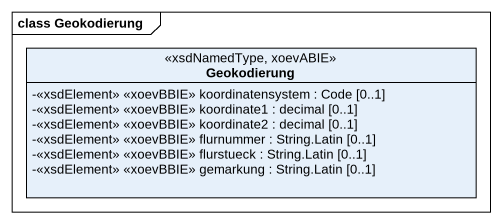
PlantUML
@startuml
mainframe class Geokodierung
hide circle
hide empty members
skinparam classAttributeIconSize 0
class Geokodierung <<xsdNamedType, xoevABIE>> {
  -<<xsdElement>> <<xoevBBIE>> koordinatensystem : Code [0..1]
  -<<xsdElement>> <<xoevBBIE>> koordinate1 : decimal [0..1]
  -<<xsdElement>> <<xoevBBIE>> koordinate2 : decimal [0..1]
  -<<xsdElement>> <<xoevBBIE>> flurnummer : String.Latin [0..1]
  -<<xsdElement>> <<xoevBBIE>> flurstueck : String.Latin [0..1]
  -<<xsdElement>> <<xoevBBIE>> gemarkung : String.Latin [0..1]
}
@enduml
